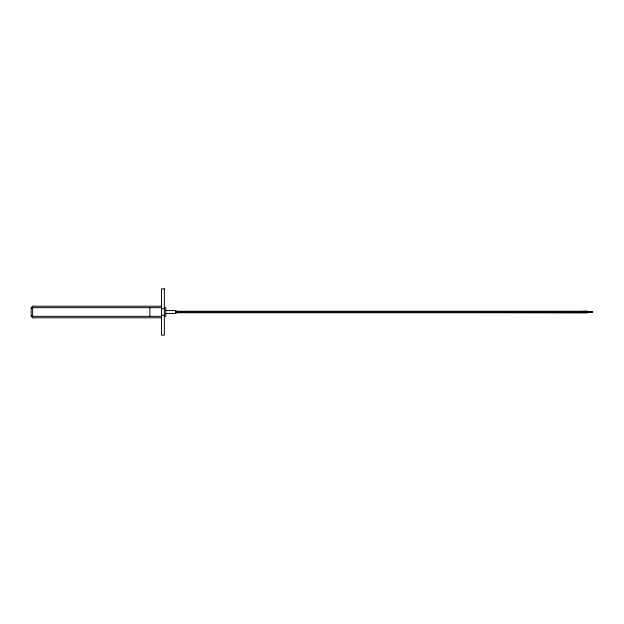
<?xml version="1.0" encoding="UTF-8"?>
<svg xmlns="http://www.w3.org/2000/svg" width="624" height="624" viewBox="0 0 624 624"><rect width="100%" height="100%" fill="white"/><g stroke="black" fill="none" stroke-linecap="round" stroke-linejoin="round"><path stroke-width="0.94" d="M161.468 306.212L32.651 306.212L31.2 307.655L31.2 316.345L32.651 317.788L161.468 317.788M31.2 308.256L32.651 307.655L161.468 307.655M175.945 312.725L587.012 312.725L588.011 312L587.012 311.275L571.093 311.641L571.093 312.359L571.974 312L175.945 312L587.012 312.725L592.8 312L587.012 311.275L175.945 311.275M571.093 312.359L573.074 312L572.543 311.626L574.883 312L574.696 312.413L576.982 312L576.802 311.555L579.602 312L579.524 312.507L582.722 312L582.145 311.431L584.711 312L584.641 312.647L588.011 312L584.641 311.353L584.711 312L582.145 312.569L582.722 312L579.524 311.493L579.602 312L576.802 312.445L576.982 312L574.696 311.587L574.883 312L572.543 312.374L573.074 312L571.093 311.641M164.362 307.655L165.812 307.655L165.812 316.345L164.362 316.345M161.468 308.771L164.362 308.771M165.812 310.549L175.945 310.549L175.945 313.451L165.812 313.451M175.945 312L369.868 312M518.965 312L592.8 312M161.468 315.229L164.362 315.229M161.468 316.345L32.651 316.345L31.2 315.744M149.885 307.655L149.885 316.345M32.651 306.212L32.651 317.788M164.362 288.842L161.468 288.842L161.468 335.158L164.362 335.158L164.362 288.842"/></g></svg>
